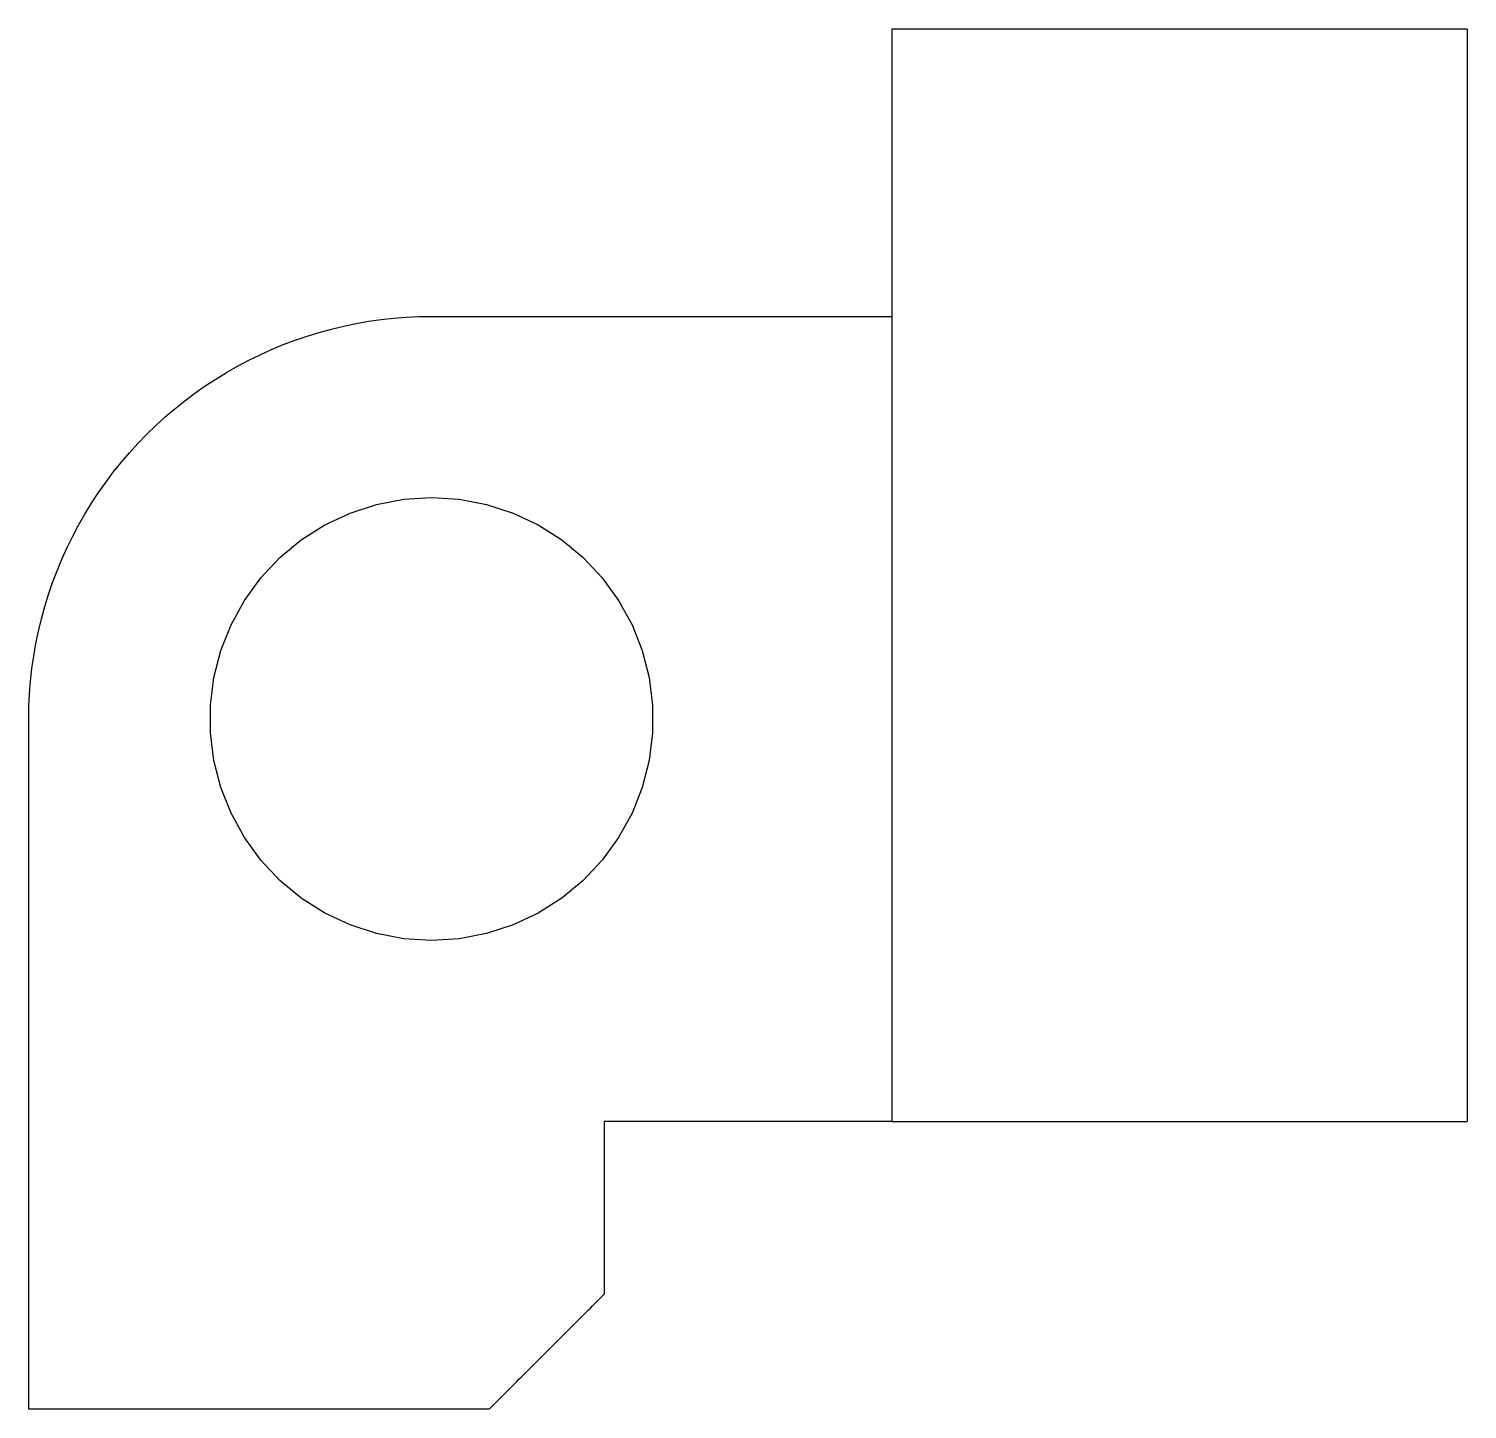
# Model space of a CAD drawing. Header units: metres. Extents: x -15 to 10, y -5 to 19.
import ezdxf

# ---------------------------------------------------------------- set-up
doc = ezdxf.new("R2010")
doc.units = ezdxf.units.M

msp = doc.modelspace()

# ---------------------------------------------------------------- linework, layer by layer
for points in [[(0, 19), (0, 18.62), (0, 18.24), (0, 17.86), (0, 17.48), (0, 17.1), (0, 16.72), (0, 16.34), (0, 15.96), (0, 15.58), (0, 15.2), (0, 14.82), (0, 14.44), (0, 14.06), (0, 13.68), (0, 13.3), (0, 12.92), (0, 12.54), (0, 12.16), (0, 11.78), (0, 11.4), (0, 11.02), (0, 10.64), (0, 10.26), (0, 9.88), (0, 9.5), (0, 9.12), (0, 8.74), (0, 8.36), (0, 7.98), (0, 7.6), (0, 7.22), (0, 6.84), (0, 6.46), (0, 6.08), (0, 5.7), (0, 5.32), (0, 4.94), (0, 4.56), (0, 4.18), (0, 3.8), (0, 3.42), (0, 3.04), (0, 2.66), (0, 2.28), (0, 1.9), (0, 1.52), (0, 1.14), (0, 0.76), (0, 0.38), (0, 0)], [(0, 19), (0.2, 19), (0.4, 19), (0.6, 19), (0.8, 19), (1, 19), (1.2, 19), (1.4, 19), (1.6, 19), (1.8, 19), (2, 19), (2.2, 19), (2.4, 19), (2.6, 19), (2.8, 19), (3, 19), (3.2, 19), (3.4, 19), (3.6, 19), (3.8, 19), (4, 19), (4.2, 19), (4.4, 19), (4.6, 19), (4.8, 19), (5, 19), (5.2, 19), (5.4, 19), (5.6, 19), (5.8, 19), (6, 19), (6.2, 19), (6.4, 19), (6.6, 19), (6.8, 19), (7, 19), (7.2, 19), (7.4, 19), (7.6, 19), (7.8, 19), (8, 19), (8.2, 19), (8.4, 19), (8.6, 19), (8.8, 19), (9, 19), (9.2, 19), (9.4, 19), (9.6, 19), (9.8, 19), (10, 19)], [(10, 19), (10, 18.62), (10, 18.24), (10, 17.86), (10, 17.48), (10, 17.1), (10, 16.72), (10, 16.34), (10, 15.96), (10, 15.58), (10, 15.2), (10, 14.82), (10, 14.44), (10, 14.06), (10, 13.68), (10, 13.3), (10, 12.92), (10, 12.54), (10, 12.16), (10, 11.78), (10, 11.4), (10, 11.02), (10, 10.64), (10, 10.26), (10, 9.88), (10, 9.5), (10, 9.12), (10, 8.74), (10, 8.36), (10, 7.98), (10, 7.6), (10, 7.22), (10, 6.84), (10, 6.46), (10, 6.08), (10, 5.7), (10, 5.32), (10, 4.94), (10, 4.56), (10, 4.18), (10, 3.8), (10, 3.42), (10, 3.04), (10, 2.66), (10, 2.28), (10, 1.9), (10, 1.52), (10, 1.14), (10, 0.76), (10, 0.38), (10, 0)], [(-15, 7), (-14.997, 7.22), (-14.986, 7.44), (-14.969, 7.659), (-14.945, 7.877), (-14.914, 8.095), (-14.876, 8.312), (-14.831, 8.527), (-14.78, 8.741), (-14.722, 8.953), (-14.657, 9.163), (-14.586, 9.371), (-14.508, 9.577), (-14.424, 9.78), (-14.334, 9.98), (-14.237, 10.178), (-14.134, 10.372), (-14.025, 10.563), (-13.91, 10.751), (-13.79, 10.935), (-13.663, 11.114), (-13.531, 11.29), (-13.394, 11.462), (-13.251, 11.629), (-13.103, 11.792), (-12.95, 11.95), (-12.792, 12.103), (-12.629, 12.251), (-12.462, 12.394), (-12.29, 12.531), (-12.114, 12.663), (-11.935, 12.79), (-11.751, 12.91), (-11.563, 13.025), (-11.372, 13.134), (-11.178, 13.237), (-10.98, 13.334), (-10.78, 13.424), (-10.577, 13.508), (-10.371, 13.586), (-10.163, 13.657), (-9.953, 13.722), (-9.741, 13.78), (-9.527, 13.831), (-9.312, 13.876), (-9.095, 13.914), (-8.877, 13.945), (-8.659, 13.969), (-8.44, 13.986), (-8.22, 13.997), (-8, 14)], [(-8, 14), (-7.84, 14), (-7.68, 14), (-7.52, 14), (-7.36, 14), (-7.2, 14), (-7.04, 14), (-6.88, 14), (-6.72, 14), (-6.56, 14), (-6.4, 14), (-6.24, 14), (-6.08, 14), (-5.92, 14), (-5.76, 14), (-5.6, 14), (-5.44, 14), (-5.28, 14), (-5.12, 14), (-4.96, 14), (-4.8, 14), (-4.64, 14), (-4.48, 14), (-4.32, 14), (-4.16, 14), (-4, 14), (-3.84, 14), (-3.68, 14), (-3.52, 14), (-3.36, 14), (-3.2, 14), (-3.04, 14), (-2.88, 14), (-2.72, 14), (-2.56, 14), (-2.4, 14), (-2.24, 14), (-2.08, 14), (-1.92, 14), (-1.76, 14), (-1.6, 14), (-1.44, 14), (-1.28, 14), (-1.12, 14), (-0.96, 14), (-0.8, 14), (-0.64, 14), (-0.48, 14), (-0.32, 14), (-0.16, 14), (0, 14)], [(-8, 10.85), (-7.517, 10.82), (-7.043, 10.729), (-6.583, 10.58), (-6.145, 10.374), (-5.737, 10.115), (-5.364, 9.807), (-5.034, 9.454), (-4.749, 9.063), (-4.516, 8.639), (-4.338, 8.19), (-4.218, 7.721), (-4.158, 7.242), (-4.158, 6.758), (-4.218, 6.279), (-4.338, 5.81), (-4.516, 5.361), (-4.749, 4.937), (-5.034, 4.546), (-5.364, 4.193), (-5.737, 3.885), (-6.145, 3.626), (-6.583, 3.42), (-7.043, 3.271), (-7.517, 3.18), (-8, 3.15), (-8.483, 3.18), (-8.957, 3.271), (-9.417, 3.42), (-9.855, 3.626), (-10.263, 3.885), (-10.636, 4.193), (-10.966, 4.546), (-11.251, 4.937), (-11.484, 5.361), (-11.662, 5.81), (-11.782, 6.279), (-11.842, 6.758), (-11.842, 7.242), (-11.782, 7.721), (-11.662, 8.19), (-11.484, 8.639), (-11.251, 9.063), (-10.966, 9.454), (-10.636, 9.807), (-10.263, 10.115), (-9.855, 10.374), (-9.417, 10.58), (-8.957, 10.729), (-8.483, 10.82), (-8, 10.85)], [(-15, -5), (-15, -4.76), (-15, -4.52), (-15, -4.28), (-15, -4.04), (-15, -3.8), (-15, -3.56), (-15, -3.32), (-15, -3.08), (-15, -2.84), (-15, -2.6), (-15, -2.36), (-15, -2.12), (-15, -1.88), (-15, -1.64), (-15, -1.4), (-15, -1.16), (-15, -0.92), (-15, -0.68), (-15, -0.44), (-15, -0.2), (-15, 0.04), (-15, 0.28), (-15, 0.52), (-15, 0.76), (-15, 1), (-15, 1.24), (-15, 1.48), (-15, 1.72), (-15, 1.96), (-15, 2.2), (-15, 2.44), (-15, 2.68), (-15, 2.92), (-15, 3.16), (-15, 3.4), (-15, 3.64), (-15, 3.88), (-15, 4.12), (-15, 4.36), (-15, 4.6), (-15, 4.84), (-15, 5.08), (-15, 5.32), (-15, 5.56), (-15, 5.8), (-15, 6.04), (-15, 6.28), (-15, 6.52), (-15, 6.76), (-15, 7)], [(0, 0), (-0.1, 0), (-0.2, 0), (-0.3, 0), (-0.4, 0), (-0.5, 0), (-0.6, 0), (-0.7, 0), (-0.8, 0), (-0.9, 0), (-1, 0), (-1.1, 0), (-1.2, 0), (-1.3, 0), (-1.4, 0), (-1.5, 0), (-1.6, 0), (-1.7, 0), (-1.8, 0), (-1.9, 0), (-2, 0), (-2.1, 0), (-2.2, 0), (-2.3, 0), (-2.4, 0), (-2.5, 0), (-2.6, 0), (-2.7, 0), (-2.8, 0), (-2.9, 0), (-3, 0), (-3.1, 0), (-3.2, 0), (-3.3, 0), (-3.4, 0), (-3.5, 0), (-3.6, 0), (-3.7, 0), (-3.8, 0), (-3.9, 0), (-4, 0), (-4.1, 0), (-4.2, 0), (-4.3, 0), (-4.4, 0), (-4.5, 0), (-4.6, 0), (-4.7, 0), (-4.8, 0), (-4.9, 0), (-5, 0)], [(-5, 0), (-5, -0.06), (-5, -0.12), (-5, -0.18), (-5, -0.24), (-5, -0.3), (-5, -0.36), (-5, -0.42), (-5, -0.48), (-5, -0.54), (-5, -0.6), (-5, -0.66), (-5, -0.72), (-5, -0.78), (-5, -0.84), (-5, -0.9), (-5, -0.96), (-5, -1.02), (-5, -1.08), (-5, -1.14), (-5, -1.2), (-5, -1.26), (-5, -1.32), (-5, -1.38), (-5, -1.44), (-5, -1.5), (-5, -1.56), (-5, -1.62), (-5, -1.68), (-5, -1.74), (-5, -1.8), (-5, -1.86), (-5, -1.92), (-5, -1.98), (-5, -2.04), (-5, -2.1), (-5, -2.16), (-5, -2.22), (-5, -2.28), (-5, -2.34), (-5, -2.4), (-5, -2.46), (-5, -2.52), (-5, -2.58), (-5, -2.64), (-5, -2.7), (-5, -2.76), (-5, -2.82), (-5, -2.88), (-5, -2.94), (-5, -3)], [(0, 0), (0.2, 0), (0.4, 0), (0.6, 0), (0.8, 0), (1, 0), (1.2, 0), (1.4, 0), (1.6, 0), (1.8, 0), (2, 0), (2.2, 0), (2.4, 0), (2.6, 0), (2.8, 0), (3, 0), (3.2, 0), (3.4, 0), (3.6, 0), (3.8, 0), (4, 0), (4.2, 0), (4.4, 0), (4.6, 0), (4.8, 0), (5, 0), (5.2, 0), (5.4, 0), (5.6, 0), (5.8, 0), (6, 0), (6.2, 0), (6.4, 0), (6.6, 0), (6.8, 0), (7, 0), (7.2, 0), (7.4, 0), (7.6, 0), (7.8, 0), (8, 0), (8.2, 0), (8.4, 0), (8.6, 0), (8.8, 0), (9, 0), (9.2, 0), (9.4, 0), (9.6, 0), (9.8, 0), (10, 0)], [(-7, -5), (-6.96, -4.96), (-6.92, -4.92), (-6.88, -4.88), (-6.84, -4.84), (-6.8, -4.8), (-6.76, -4.76), (-6.72, -4.72), (-6.68, -4.68), (-6.64, -4.64), (-6.6, -4.6), (-6.56, -4.56), (-6.52, -4.52), (-6.48, -4.48), (-6.44, -4.44), (-6.4, -4.4), (-6.36, -4.36), (-6.32, -4.32), (-6.28, -4.28), (-6.24, -4.24), (-6.2, -4.2), (-6.16, -4.16), (-6.12, -4.12), (-6.08, -4.08), (-6.04, -4.04), (-6, -4), (-5.96, -3.96), (-5.92, -3.92), (-5.88, -3.88), (-5.84, -3.84), (-5.8, -3.8), (-5.76, -3.76), (-5.72, -3.72), (-5.68, -3.68), (-5.64, -3.64), (-5.6, -3.6), (-5.56, -3.56), (-5.52, -3.52), (-5.48, -3.48), (-5.44, -3.44), (-5.4, -3.4), (-5.36, -3.36), (-5.32, -3.32), (-5.28, -3.28), (-5.24, -3.24), (-5.2, -3.2), (-5.16, -3.16), (-5.12, -3.12), (-5.08, -3.08), (-5.04, -3.04), (-5, -3)], [(-7, -5), (-7.16, -5), (-7.32, -5), (-7.48, -5), (-7.64, -5), (-7.8, -5), (-7.96, -5), (-8.12, -5), (-8.28, -5), (-8.44, -5), (-8.6, -5), (-8.76, -5), (-8.92, -5), (-9.08, -5), (-9.24, -5), (-9.4, -5), (-9.56, -5), (-9.72, -5), (-9.88, -5), (-10.04, -5), (-10.2, -5), (-10.36, -5), (-10.52, -5), (-10.68, -5), (-10.84, -5), (-11, -5), (-11.16, -5), (-11.32, -5), (-11.48, -5), (-11.64, -5), (-11.8, -5), (-11.96, -5), (-12.12, -5), (-12.28, -5), (-12.44, -5), (-12.6, -5), (-12.76, -5), (-12.92, -5), (-13.08, -5), (-13.24, -5), (-13.4, -5), (-13.56, -5), (-13.72, -5), (-13.88, -5), (-14.04, -5), (-14.2, -5), (-14.36, -5), (-14.52, -5), (-14.68, -5), (-14.84, -5), (-15, -5)]]:
    msp.add_lwpolyline(points)

doc.saveas('drawing.dxf')
